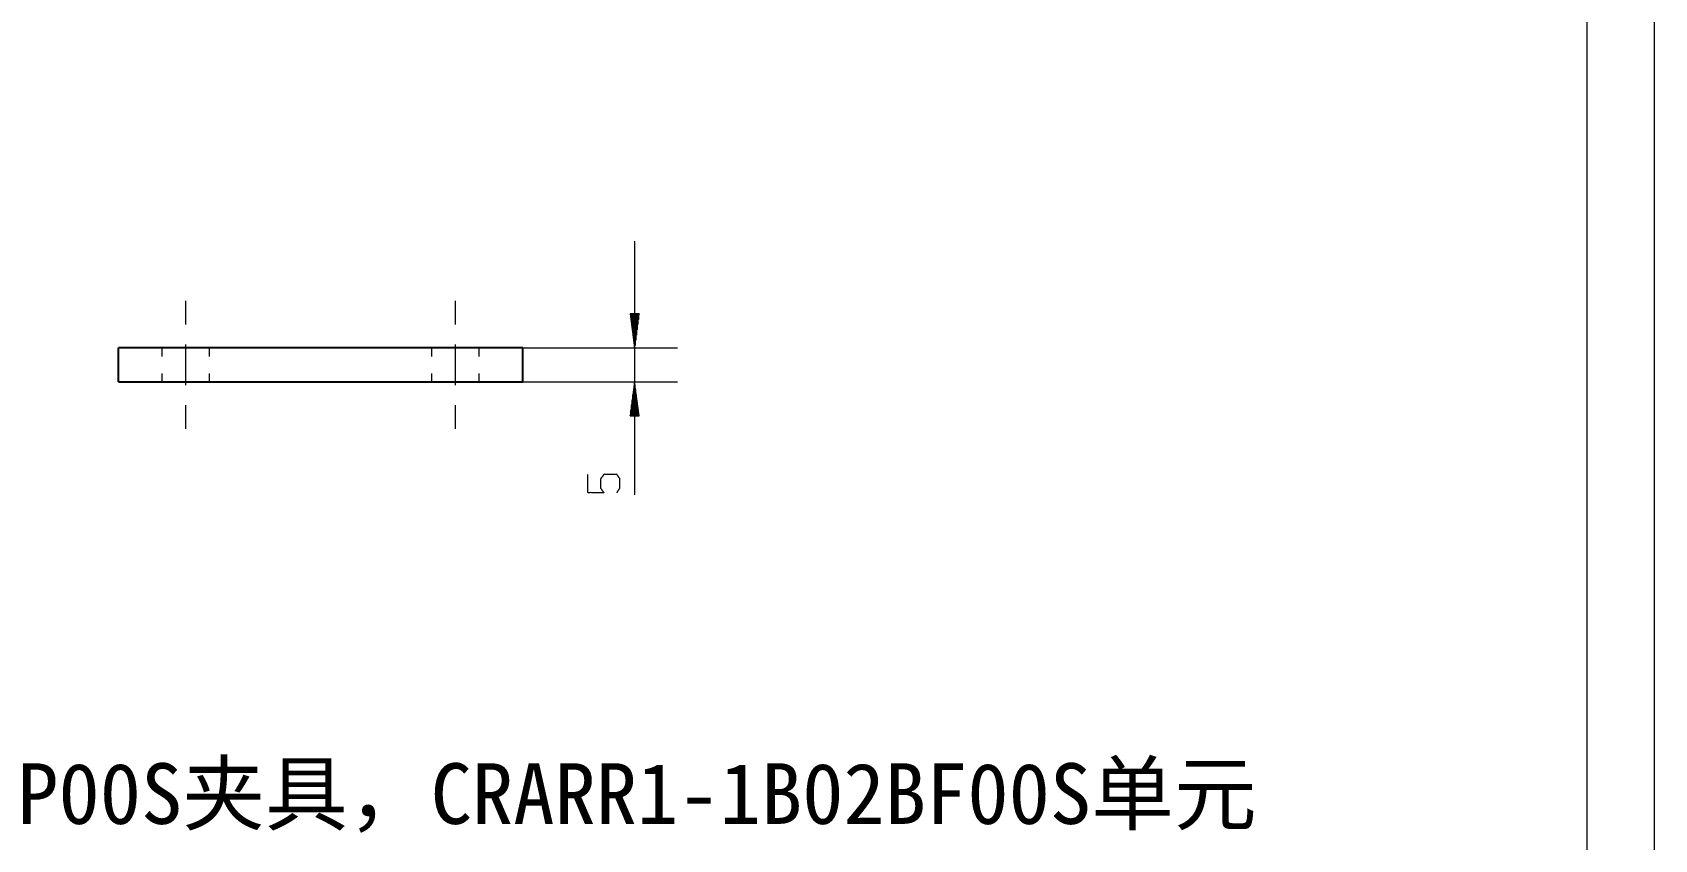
# Model space of a CAD drawing. Header units: millimetres. Extents: x 0 to 210, y 0 to 297.
# Drawn here: x 89.7 to 210, y 63.3 to 123.2 of the extents above; entities that cross this region are included whole.
import ezdxf

# ---------------------------------------------------------------- set-up
doc = ezdxf.new("R2010")
doc.units = ezdxf.units.MM
doc.layers.add('101', color=7, linetype='Continuous', true_color=0xffffff)

msp = doc.modelspace()

# ---------------------------------------------------------------- linework, layer by layer
at = {"layer": '101', "color": 133, "linetype": 'Continuous', "lineweight": 18}
for p, q in [((210, 0), (210, 297)), ((205, 5), (205, 292))]:
    msp.add_line(p, q, dxfattribs=at)
at = {"layer": '101', "color": 22, "linetype": 'Continuous', "lineweight": 18}
for p, q in [((134.37, 107.71), (134.37, 88.89)), ((134.04, 102.32), (134.04, 102.28)), ((134.04, 102.32), (134.04, 102.28)), ((134.04, 102.32), (134.37, 99.78)), ((134.71, 102.32), (134.04, 102.32)), ((134.09, 102.32), (134.09, 101.9)), ((134.14, 102.32), (134.14, 101.51)), ((134.19, 102.32), (134.19, 101.13)), ((134.24, 102.32), (134.24, 100.74)), ((134.3, 102.32), (134.3, 100.35)), ((134.35, 102.32), (134.35, 99.97)), ((134.37, 99.78), (134.71, 102.32)), ((134.4, 102.32), (134.4, 99.97)), ((134.45, 102.32), (134.45, 100.35)), ((134.5, 102.32), (134.5, 100.74)), ((134.55, 102.32), (134.55, 101.13)), ((134.6, 102.32), (134.6, 101.51)), ((134.65, 102.32), (134.65, 101.9)), ((134.7, 102.32), (134.7, 102.28)), ((134.7, 102.32), (134.7, 102.28)), ((126.09, 99.78), (137.55, 99.78)), ((126.09, 97.28), (137.55, 97.28)), ((134.37, 97.28), (134.04, 94.74)), ((134.24, 94.74), (134.24, 96.31)), ((134.3, 94.74), (134.3, 96.7)), ((134.35, 94.74), (134.35, 97.08)), ((134.71, 94.74), (134.37, 97.28)), ((134.4, 94.74), (134.4, 97.08)), ((134.45, 94.74), (134.45, 96.7)), ((134.5, 94.74), (134.5, 96.31)), ((134.09, 94.74), (134.09, 95.15)), ((134.14, 94.74), (134.14, 95.54)), ((134.19, 94.74), (134.19, 95.92)), ((134.55, 94.74), (134.55, 95.92)), ((134.6, 94.74), (134.6, 95.54)), ((134.65, 94.74), (134.65, 95.15)), ((134.04, 94.74), (134.04, 94.77)), ((134.04, 94.74), (134.04, 94.77)), ((134.04, 94.74), (134.71, 94.74)), ((134.7, 94.74), (134.7, 94.77)), ((134.7, 94.74), (134.7, 94.77))]:
    msp.add_line(p, q, dxfattribs=at)
at = {"layer": '101', "color": 151, "linetype": 'Continuous', "lineweight": 18}
for p, q in [((101.09, 101.53), (101.09, 103.28)), ((121.09, 101.53), (121.09, 103.28)), ((101.09, 93.78), (101.09, 95.53)), ((121.09, 93.78), (121.09, 95.53))]:
    msp.add_line(p, q, dxfattribs=at)
at = {"layer": '101', "color": 152, "linetype": 'Continuous', "lineweight": 25}
for p, q in [((96.09, 97.28), (96.09, 99.78)), ((126.09, 99.78), (96.09, 99.78)), ((126.09, 97.28), (126.09, 99.78)), ((96.09, 97.28), (126.09, 97.28))]:
    msp.add_line(p, q, dxfattribs=at)
at = {"layer": '101', "color": 53, "linetype": 'Continuous', "lineweight": 18}
for p, q in [((99.34, 99.15), (99.34, 99.78)), ((102.84, 99.15), (102.84, 99.78)), ((119.34, 99.15), (119.34, 99.78)), ((122.84, 99.15), (122.84, 99.78)), ((99.34, 97.28), (99.34, 97.9)), ((102.84, 97.28), (102.84, 97.9)), ((119.34, 97.28), (119.34, 97.9)), ((122.84, 97.28), (122.84, 97.9))]:
    msp.add_line(p, q, dxfattribs=at)
at = {"layer": '101', "color": 151, "linetype": 'Continuous', "lineweight": 18}
for points in [[(101.09, 97.03), (101.09, 97.28), (101.09, 99.78), (101.09, 100.03)], [(121.09, 97.03), (121.09, 97.28), (121.09, 99.78), (121.09, 100.03)]]:
    msp.add_open_spline(points, degree=1, knots=[0, 0, 0.08333, 0.916666, 1, 1], dxfattribs=at)
at = {"layer": '101', "color": 72, "linetype": 'Continuous', "lineweight": 18}
msp.add_open_spline([(133.05, 89.05), (133.28, 89.39), (133.28, 90.08), (133.05, 90.41), (132.1, 90.41), (131.85, 90.08), (131.85, 89.39), (132.08, 89.05), (130.9, 89.05), (130.9, 90.41)], degree=1, knots=[0, 0, 0.062228, 0.168344, 0.230572, 0.376816, 0.441265, 0.547381, 0.609609, 0.790489, 1, 1], dxfattribs=at)

# ---------------------------------------------------------------- texts
at = {"layer": '101', "color": 95, "linetype": 'Continuous', "lineweight": 18, "insert": (27.3, 68.99), "char_height": 4.5, "width": 12383.9218, "attachment_point": 1}
msp.add_mtext('{\\fSimSun|b0|i0|c134|p2;安装于：CRAFL1-1B00BP00S夹具，}CRARR1-1B02BF00S{\\fSimSun|b0|i0|c134|p2;单元}', dxfattribs=at)

doc.saveas('drawing.dxf')
